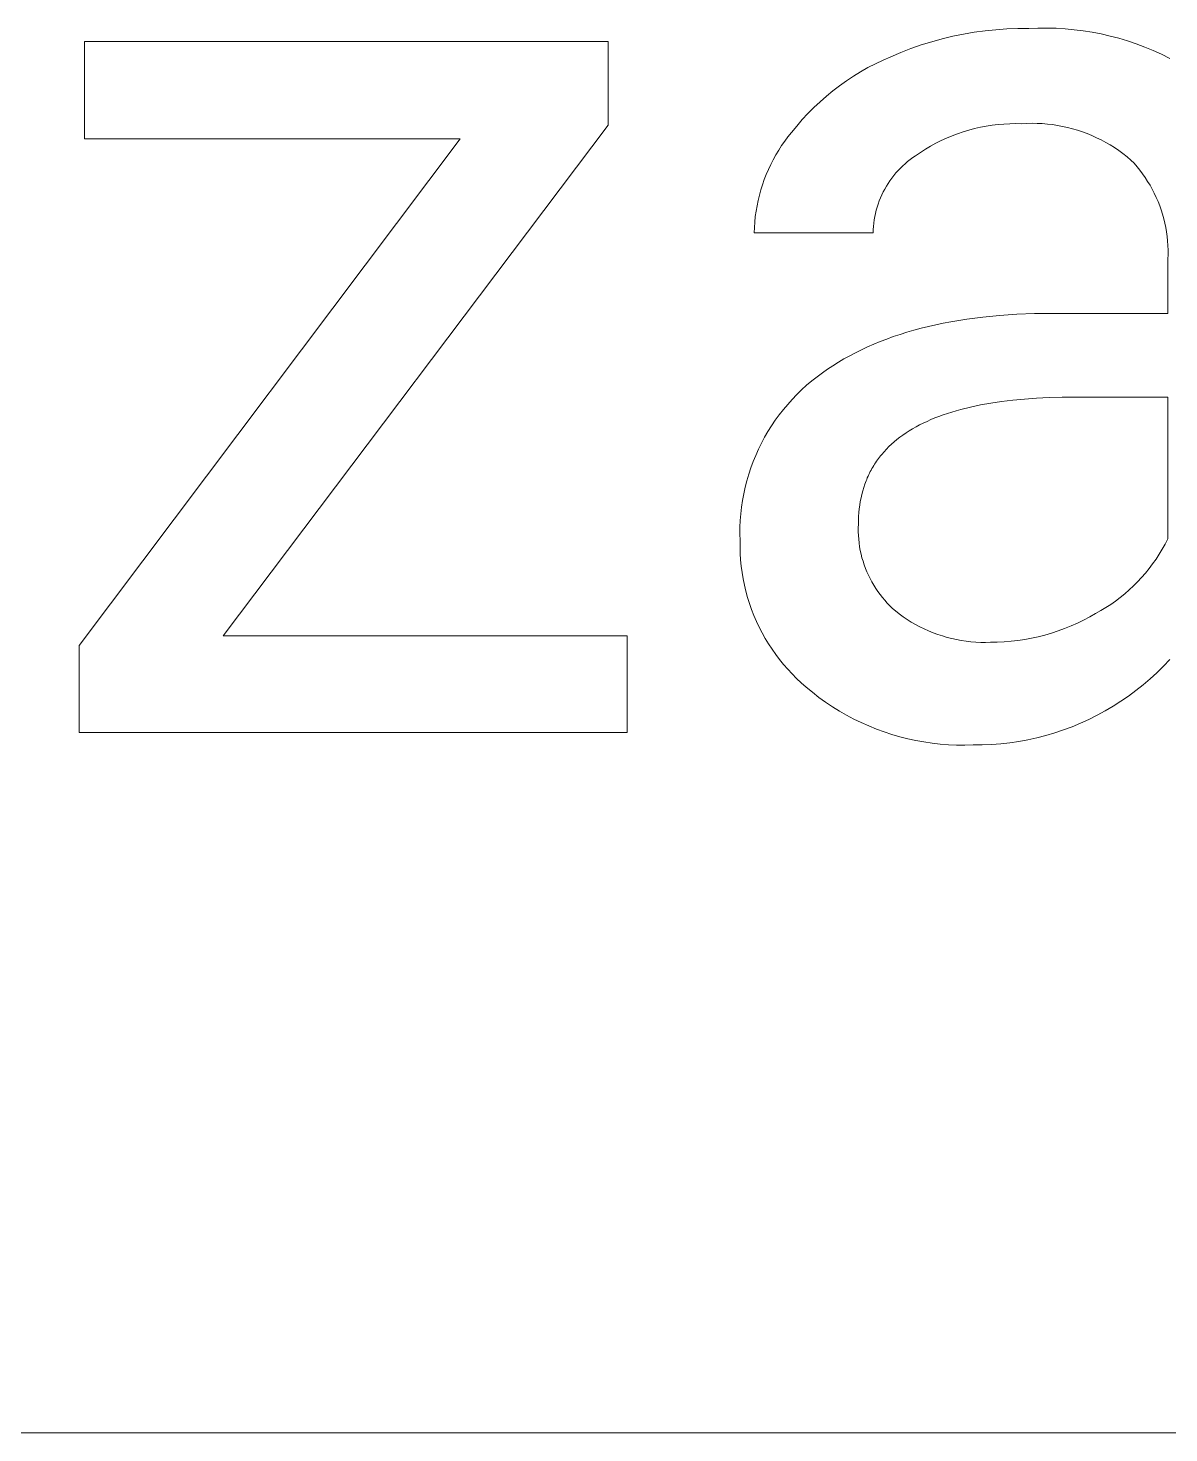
# Model space of a CAD drawing. Header units: millimetres. Extents: x 1287 to 5317, y -239 to 2577.
# Drawn here: x 4171.4 to 4218.2, y -13.8 to 43.8 of the extents above; entities that cross this region are included whole.
import ezdxf

# ---------------------------------------------------------------- set-up
doc = ezdxf.new("R2010")
doc.units = ezdxf.units.MM
doc.header["$MEASUREMENT"] = 0
doc.layers.add('Domyślny', color=7, linetype='Continuous', true_color=0x000000)

msp = doc.modelspace()

# ---------------------------------------------------------------- linework, layer by layer
at = {"layer": 'Domyślny', "color": 18, "lineweight": 15, "true_color": 0x000000}
for p, q in [((4212.465, 43.812), (4212.839, 43.828)), ((4212.839, 43.828), (4213.214, 43.832)), ((4213.214, 43.832), (4213.588, 43.823)), ((4213.588, 43.823), (4213.962, 43.801)), ((4173.697, 39.283), (4173.697, 43.282)), ((4173.697, 43.282), (4195.197, 43.282)), ((4195.197, 43.282), (4195.197, 39.846)), ((4208.056, 43.139), (4208.484, 43.272)), ((4208.484, 43.272), (4208.916, 43.39)), ((4208.916, 43.39), (4209.352, 43.494)), ((4209.352, 43.494), (4209.791, 43.583)), ((4209.791, 43.583), (4210.233, 43.658)), ((4210.233, 43.658), (4210.677, 43.718)), ((4210.677, 43.718), (4211.123, 43.764)), ((4211.123, 43.764), (4211.569, 43.795)), ((4211.569, 43.795), (4212.017, 43.811)), ((4212.017, 43.811), (4212.465, 43.812)), ((4213.962, 43.801), (4214.335, 43.767)), ((4214.335, 43.767), (4214.707, 43.721)), ((4214.707, 43.721), (4215.077, 43.662)), ((4215.077, 43.662), (4215.444, 43.591)), ((4215.444, 43.591), (4215.81, 43.507)), ((4215.81, 43.507), (4216.172, 43.412)), ((4216.172, 43.412), (4216.53, 43.304)), ((4216.53, 43.304), (4216.885, 43.185)), ((4206.802, 42.658), (4207.215, 42.832)), ((4207.215, 42.832), (4207.633, 42.993)), ((4207.633, 42.993), (4208.056, 43.139)), ((4216.885, 43.185), (4217.236, 43.053)), ((4217.236, 43.053), (4217.582, 42.91)), ((4217.582, 42.91), (4217.924, 42.756)), ((4217.924, 42.756), (4218.259, 42.59)), ((4205.566, 42.038), (4205.867, 42.209)), ((4205.867, 42.209), (4206.173, 42.369)), ((4206.173, 42.369), (4206.485, 42.519)), ((4206.485, 42.519), (4206.802, 42.658)), ((4204.701, 41.466), (4204.983, 41.666)), ((4204.983, 41.666), (4205.271, 41.857)), ((4205.271, 41.857), (4205.566, 42.038)), ((4203.898, 40.809), (4204.158, 41.037)), ((4204.158, 41.037), (4204.426, 41.256)), ((4204.426, 41.256), (4204.701, 41.466)), ((4203.402, 40.327), (4203.646, 40.573)), ((4203.646, 40.573), (4203.898, 40.809)), ((4195.197, 39.846), (4179.388, 18.884)), ((4202.722, 39.545), (4202.94, 39.813)), ((4202.94, 39.813), (4203.167, 40.074)), ((4203.167, 40.074), (4203.402, 40.327)), ((4210.724, 39.808), (4210.485, 39.762)), ((4210.966, 39.846), (4210.724, 39.808)), ((4211.208, 39.875), (4210.966, 39.846)), ((4211.451, 39.895), (4211.208, 39.875)), ((4211.695, 39.908), (4211.451, 39.895)), ((4211.939, 39.911), (4211.695, 39.908)), ((4212.183, 39.907), (4211.939, 39.911)), ((4212.394, 39.918), (4212.183, 39.907)), ((4212.605, 39.923), (4212.394, 39.918)), ((4212.815, 39.92), (4212.605, 39.923)), ((4213.026, 39.91), (4212.815, 39.92)), ((4213.236, 39.893), (4213.026, 39.91)), ((4213.445, 39.868), (4213.236, 39.893)), ((4213.653, 39.837), (4213.445, 39.868)), ((4213.861, 39.798), (4213.653, 39.837)), ((4214.066, 39.753), (4213.861, 39.798)), ((4173.469, 18.494), (4189.117, 39.283)), ((4189.117, 39.283), (4173.697, 39.283)), ((4202.449, 39.19), (4202.582, 39.369)), ((4202.582, 39.369), (4202.722, 39.545)), ((4208.87, 39.214), (4208.652, 39.104)), ((4209.092, 39.316), (4208.87, 39.214)), ((4209.317, 39.41), (4209.092, 39.316)), ((4209.546, 39.497), (4209.317, 39.41)), ((4209.777, 39.575), (4209.546, 39.497)), ((4210.011, 39.646), (4209.777, 39.575)), ((4210.247, 39.708), (4210.011, 39.646)), ((4210.485, 39.762), (4210.247, 39.708)), ((4214.27, 39.7), (4214.066, 39.753)), ((4214.473, 39.64), (4214.27, 39.7)), ((4214.673, 39.574), (4214.473, 39.64)), ((4214.87, 39.501), (4214.673, 39.574)), ((4215.065, 39.421), (4214.87, 39.501)), ((4215.257, 39.334), (4215.065, 39.421)), ((4215.446, 39.241), (4215.257, 39.334)), ((4215.632, 39.142), (4215.446, 39.241)), ((4202.085, 38.625), (4202.2, 38.817)), ((4202.2, 38.817), (4202.321, 39.006)), ((4202.321, 39.006), (4202.449, 39.19)), ((4208.023, 38.73), (4207.822, 38.592)), ((4208.228, 38.862), (4208.023, 38.73)), ((4208.438, 38.987), (4208.228, 38.862)), ((4208.652, 39.104), (4208.438, 38.987)), ((4215.814, 39.036), (4215.632, 39.142)), ((4215.993, 38.924), (4215.814, 39.036)), ((4216.168, 38.806), (4215.993, 38.924)), ((4216.338, 38.682), (4216.168, 38.806)), ((4216.504, 38.552), (4216.338, 38.682)), ((4201.78, 38.027), (4201.875, 38.23)), ((4201.875, 38.23), (4201.977, 38.429)), ((4201.977, 38.429), (4202.085, 38.625)), ((4207.198, 38.083), (4207.104, 37.986)), ((4207.294, 38.177), (4207.198, 38.083)), ((4207.394, 38.267), (4207.294, 38.177)), ((4207.496, 38.354), (4207.394, 38.267)), ((4207.602, 38.437), (4207.496, 38.354)), ((4207.71, 38.516), (4207.602, 38.437)), ((4207.822, 38.592), (4207.71, 38.516)), ((4216.666, 38.417), (4216.504, 38.552)), ((4216.792, 38.281), (4216.666, 38.417)), ((4216.914, 38.14), (4216.792, 38.281)), ((4217.031, 37.996), (4216.914, 38.14)), ((4201.536, 37.402), (4201.61, 37.613)), ((4201.61, 37.613), (4201.692, 37.822)), ((4201.692, 37.822), (4201.78, 38.027)), ((4206.768, 37.568), (4206.693, 37.456)), ((4206.846, 37.677), (4206.768, 37.568)), ((4206.929, 37.783), (4206.846, 37.677)), ((4207.015, 37.886), (4206.929, 37.783)), ((4207.104, 37.986), (4207.015, 37.886)), ((4217.143, 37.847), (4217.031, 37.996)), ((4217.25, 37.695), (4217.143, 37.847)), ((4217.351, 37.539), (4217.25, 37.695)), ((4217.448, 37.38), (4217.351, 37.539)), ((4201.355, 36.755), (4201.408, 36.973)), ((4201.408, 36.973), (4201.468, 37.189)), ((4201.468, 37.189), (4201.536, 37.402)), ((4206.433, 36.986), (4206.379, 36.863)), ((4206.492, 37.106), (4206.433, 36.986)), ((4206.555, 37.225), (4206.492, 37.106)), ((4206.622, 37.342), (4206.555, 37.225)), ((4206.693, 37.456), (4206.622, 37.342)), ((4217.538, 37.218), (4217.448, 37.38)), ((4217.624, 37.053), (4217.538, 37.218)), ((4217.703, 36.885), (4217.624, 37.053)), ((4201.271, 36.316), (4201.31, 36.536)), ((4201.31, 36.536), (4201.355, 36.755)), ((4206.205, 36.354), (4206.173, 36.224)), ((4206.242, 36.483), (4206.205, 36.354)), ((4206.283, 36.611), (4206.242, 36.483)), ((4206.329, 36.738), (4206.283, 36.611)), ((4206.379, 36.863), (4206.329, 36.738)), ((4217.777, 36.714), (4217.703, 36.885)), ((4217.845, 36.541), (4217.777, 36.714)), ((4217.907, 36.366), (4217.845, 36.541)), ((4217.963, 36.188), (4217.907, 36.366)), ((4201.201, 35.648), (4201.217, 35.871)), ((4201.217, 35.871), (4201.24, 36.094)), ((4201.24, 36.094), (4201.271, 36.316)), ((4206.104, 35.827), (4206.09, 35.693)), ((4206.123, 35.96), (4206.104, 35.827)), ((4206.146, 36.092), (4206.123, 35.96)), ((4206.173, 36.224), (4206.146, 36.092)), ((4218.013, 36.009), (4217.963, 36.188)), ((4218.057, 35.828), (4218.013, 36.009)), ((4218.094, 35.646), (4218.057, 35.828)), ((4201.192, 35.424), (4201.201, 35.648)), ((4206.077, 35.424), (4201.192, 35.424)), ((4206.081, 35.559), (4206.077, 35.424)), ((4206.09, 35.693), (4206.081, 35.559)), ((4218.126, 35.463), (4218.094, 35.646)), ((4218.151, 35.279), (4218.126, 35.463)), ((4218.17, 35.094), (4218.151, 35.279)), ((4218.182, 34.908), (4218.17, 35.094)), ((4218.189, 34.723), (4218.182, 34.908)), ((4218.189, 34.537), (4218.189, 34.723)), ((4218.182, 34.351), (4218.189, 34.537)), ((4218.182, 32.123), (4218.182, 34.351)), ((4208.651, 31.654), (4208.96, 31.718)), ((4208.96, 31.718), (4209.275, 31.778)), ((4209.275, 31.778), (4209.919, 31.883)), ((4209.919, 31.883), (4210.585, 31.97)), ((4210.585, 31.97), (4211.272, 32.037)), ((4211.272, 32.037), (4211.98, 32.085)), ((4211.98, 32.085), (4212.709, 32.113)), ((4212.709, 32.113), (4213.458, 32.123)), ((4213.458, 32.123), (4218.182, 32.123)), ((4206.635, 31.069), (4206.907, 31.167)), ((4206.907, 31.167), (4207.184, 31.26)), ((4207.184, 31.26), (4207.467, 31.348)), ((4207.467, 31.348), (4207.755, 31.432)), ((4207.755, 31.432), (4208.048, 31.511)), ((4208.048, 31.511), (4208.347, 31.585)), ((4208.347, 31.585), (4208.651, 31.654)), ((4205.355, 30.509), (4205.6, 30.63)), ((4205.6, 30.63), (4205.851, 30.747)), ((4205.851, 30.747), (4206.107, 30.859)), ((4206.107, 30.859), (4206.368, 30.966)), ((4206.368, 30.966), (4206.635, 31.069)), ((4204.428, 29.975), (4204.652, 30.116)), ((4204.652, 30.116), (4204.881, 30.252)), ((4204.881, 30.252), (4205.115, 30.383)), ((4205.115, 30.383), (4205.355, 30.509)), ((4203.558, 29.347), (4203.774, 29.517)), ((4203.774, 29.517), (4203.997, 29.68)), ((4203.997, 29.68), (4204.21, 29.83)), ((4204.21, 29.83), (4204.428, 29.975)), ((4202.945, 28.792), (4203.143, 28.984)), ((4203.143, 28.984), (4203.347, 29.169)), ((4203.347, 29.169), (4203.558, 29.347)), ((4202.392, 28.176), (4202.569, 28.388)), ((4202.569, 28.388), (4202.754, 28.593)), ((4202.754, 28.593), (4202.945, 28.792)), ((4210.075, 28.276), (4209.683, 28.179)), ((4210.484, 28.362), (4210.075, 28.276)), ((4210.91, 28.438), (4210.484, 28.362)), ((4211.354, 28.504), (4210.91, 28.438)), ((4211.816, 28.56), (4211.354, 28.504)), ((4212.295, 28.606), (4211.816, 28.56)), ((4212.791, 28.642), (4212.295, 28.606)), ((4213.305, 28.667), (4212.791, 28.642)), ((4213.836, 28.682), (4213.305, 28.667)), ((4214.384, 28.687), (4213.836, 28.682)), ((4218.182, 28.687), (4214.384, 28.687)), ((4218.182, 22.863), (4218.182, 28.687)), ((4201.906, 27.507), (4202.06, 27.736)), ((4202.06, 27.736), (4202.222, 27.959)), ((4202.222, 27.959), (4202.392, 28.176)), ((4208.291, 27.691), (4208.136, 27.618)), ((4208.45, 27.761), (4208.291, 27.691)), ((4208.613, 27.828), (4208.45, 27.761)), ((4208.78, 27.893), (4208.613, 27.828)), ((4208.952, 27.955), (4208.78, 27.893)), ((4209.128, 28.015), (4208.952, 27.955)), ((4209.309, 28.072), (4209.128, 28.015)), ((4209.494, 28.127), (4209.309, 28.072)), ((4209.683, 28.179), (4209.494, 28.127)), ((4201.621, 27.035), (4201.759, 27.274)), ((4201.759, 27.274), (4201.906, 27.507)), ((4207.301, 27.13), (4207.177, 27.039)), ((4207.43, 27.217), (4207.301, 27.13)), ((4207.562, 27.303), (4207.43, 27.217)), ((4207.699, 27.385), (4207.562, 27.303)), ((4207.841, 27.466), (4207.699, 27.385)), ((4207.986, 27.543), (4207.841, 27.466)), ((4208.136, 27.618), (4207.986, 27.543)), ((4201.257, 26.293), (4201.37, 26.544)), ((4201.37, 26.544), (4201.491, 26.792)), ((4201.491, 26.792), (4201.621, 27.035)), ((4206.623, 26.549), (4206.525, 26.443)), ((4206.725, 26.652), (4206.623, 26.549)), ((4206.832, 26.753), (4206.725, 26.652)), ((4206.942, 26.851), (4206.832, 26.753)), ((4207.058, 26.946), (4206.942, 26.851)), ((4207.177, 27.039), (4207.058, 26.946)), ((4201.057, 25.779), (4201.152, 26.037)), ((4201.152, 26.037), (4201.257, 26.293)), ((4206.177, 25.994), (4206.139, 25.935)), ((4206.217, 26.053), (4206.177, 25.994)), ((4206.258, 26.11), (4206.217, 26.053)), ((4206.3, 26.167), (4206.258, 26.11)), ((4206.342, 26.224), (4206.3, 26.167)), ((4206.386, 26.279), (4206.342, 26.224)), ((4206.432, 26.335), (4206.386, 26.279)), ((4206.525, 26.443), (4206.432, 26.335)), ((4200.893, 25.252), (4200.97, 25.517)), ((4200.97, 25.517), (4201.057, 25.779)), ((4205.84, 25.376), (4205.813, 25.31)), ((4205.869, 25.44), (4205.84, 25.376)), ((4205.899, 25.504), (4205.869, 25.44)), ((4205.93, 25.568), (4205.899, 25.504)), ((4205.962, 25.631), (4205.93, 25.568)), ((4205.995, 25.693), (4205.962, 25.631)), ((4206.029, 25.754), (4205.995, 25.693)), ((4206.065, 25.815), (4206.029, 25.754)), ((4206.101, 25.876), (4206.065, 25.815)), ((4206.139, 25.935), (4206.101, 25.876)), ((4200.765, 24.716), (4200.825, 24.985)), ((4200.825, 24.985), (4200.893, 25.252)), ((4205.649, 24.834), (4205.612, 24.693)), ((4205.69, 24.974), (4205.649, 24.834)), ((4205.736, 25.11), (4205.69, 24.974)), ((4205.786, 25.244), (4205.736, 25.11)), ((4205.813, 25.31), (4205.786, 25.244)), ((4200.675, 24.172), (4200.716, 24.444)), ((4200.716, 24.444), (4200.765, 24.716)), ((4205.527, 24.252), (4205.508, 24.1)), ((4205.551, 24.402), (4205.527, 24.252)), ((4205.58, 24.549), (4205.551, 24.402)), ((4205.612, 24.693), (4205.58, 24.549)), ((4200.623, 23.623), (4200.644, 23.898)), ((4200.644, 23.898), (4200.675, 24.172)), ((4205.482, 23.789), (4205.475, 23.629)), ((4205.493, 23.946), (4205.482, 23.789)), ((4205.508, 24.1), (4205.493, 23.946)), ((4200.608, 23.071), (4200.611, 23.347)), ((4200.615, 22.796), (4200.608, 23.071)), ((4200.611, 23.347), (4200.623, 23.623)), ((4205.473, 23.467), (4205.468, 23.313)), ((4205.468, 23.313), (4205.469, 23.159)), ((4205.469, 23.159), (4205.475, 23.005)), ((4205.475, 23.629), (4205.473, 23.467)), ((4200.614, 22.533), (4200.615, 22.796)), ((4200.621, 22.271), (4200.614, 22.533)), ((4205.475, 23.005), (4205.486, 22.852)), ((4205.486, 22.852), (4205.502, 22.699)), ((4205.502, 22.699), (4205.524, 22.546)), ((4205.524, 22.546), (4205.551, 22.395)), ((4217.953, 22.44), (4218.071, 22.649)), ((4218.071, 22.649), (4218.182, 22.863)), ((4200.638, 22.01), (4200.621, 22.271)), ((4200.664, 21.749), (4200.638, 22.01)), ((4205.551, 22.395), (4205.583, 22.244)), ((4205.583, 22.244), (4205.621, 22.095)), ((4205.621, 22.095), (4205.664, 21.947)), ((4205.664, 21.947), (4205.712, 21.801)), ((4217.556, 21.838), (4217.695, 22.034)), ((4217.695, 22.034), (4217.828, 22.235)), ((4217.828, 22.235), (4217.953, 22.44)), ((4200.698, 21.489), (4200.664, 21.749)), ((4200.742, 21.23), (4200.698, 21.489)), ((4205.712, 21.801), (4205.764, 21.657)), ((4205.764, 21.657), (4205.822, 21.514)), ((4205.822, 21.514), (4205.885, 21.374)), ((4205.885, 21.374), (4205.953, 21.235)), ((4217.1, 21.279), (4217.258, 21.46)), ((4217.258, 21.46), (4217.41, 21.647)), ((4217.41, 21.647), (4217.556, 21.838)), ((4200.794, 20.973), (4200.742, 21.23)), ((4200.855, 20.718), (4200.794, 20.973)), ((4205.953, 21.235), (4206.025, 21.1)), ((4206.025, 21.1), (4206.102, 20.966)), ((4206.102, 20.966), (4206.184, 20.836)), ((4206.184, 20.836), (4206.27, 20.708)), ((4216.408, 20.612), (4216.589, 20.77)), ((4216.589, 20.77), (4216.765, 20.934)), ((4216.765, 20.934), (4216.936, 21.104)), ((4216.936, 21.104), (4217.1, 21.279)), ((4200.925, 20.465), (4200.855, 20.718)), ((4201.003, 20.215), (4200.925, 20.465)), ((4201.09, 19.967), (4201.003, 20.215)), ((4206.27, 20.708), (4206.361, 20.584)), ((4206.361, 20.584), (4206.456, 20.463)), ((4206.456, 20.463), (4206.555, 20.345)), ((4206.555, 20.345), (4206.658, 20.231)), ((4206.658, 20.231), (4206.765, 20.12)), ((4215.833, 20.177), (4216.029, 20.316)), ((4216.029, 20.316), (4216.221, 20.461)), ((4216.221, 20.461), (4216.408, 20.612)), ((4201.185, 19.723), (4201.09, 19.967)), ((4201.289, 19.482), (4201.185, 19.723)), ((4206.765, 20.12), (4206.875, 20.013)), ((4206.875, 20.013), (4206.99, 19.91)), ((4206.99, 19.91), (4207.148, 19.787)), ((4207.148, 19.787), (4207.31, 19.67)), ((4207.31, 19.67), (4207.476, 19.559)), ((4214.72, 19.53), (4214.97, 19.662)), ((4214.97, 19.662), (4215.216, 19.803)), ((4215.216, 19.803), (4215.426, 19.921)), ((4215.426, 19.921), (4215.632, 20.045)), ((4215.632, 20.045), (4215.833, 20.177)), ((4201.401, 19.245), (4201.289, 19.482)), ((4201.521, 19.012), (4201.401, 19.245)), ((4207.476, 19.559), (4207.646, 19.453)), ((4207.646, 19.453), (4207.819, 19.353)), ((4207.819, 19.353), (4207.995, 19.258)), ((4207.995, 19.258), (4208.175, 19.17)), ((4208.175, 19.17), (4208.358, 19.089)), ((4208.358, 19.089), (4208.543, 19.013)), ((4213.407, 19), (4213.677, 19.088)), ((4213.677, 19.088), (4213.943, 19.186)), ((4213.943, 19.186), (4214.206, 19.292)), ((4214.206, 19.292), (4214.465, 19.407)), ((4214.465, 19.407), (4214.72, 19.53)), ((4173.469, 14.924), (4173.469, 18.494)), ((4179.388, 18.884), (4195.975, 18.884)), ((4195.975, 18.884), (4195.975, 14.924)), ((4201.649, 18.783), (4201.521, 19.012)), ((4201.784, 18.558), (4201.649, 18.783)), ((4201.928, 18.339), (4201.784, 18.558)), ((4208.543, 19.013), (4208.731, 18.944)), ((4208.731, 18.944), (4208.921, 18.881)), ((4208.921, 18.881), (4209.113, 18.825)), ((4209.113, 18.825), (4209.307, 18.776)), ((4209.307, 18.776), (4209.502, 18.733)), ((4209.502, 18.733), (4209.699, 18.696)), ((4209.699, 18.696), (4209.897, 18.667)), ((4209.897, 18.667), (4210.096, 18.644)), ((4210.096, 18.644), (4210.295, 18.628)), ((4210.295, 18.628), (4210.495, 18.619)), ((4210.495, 18.619), (4210.695, 18.617)), ((4210.695, 18.617), (4210.895, 18.622)), ((4210.895, 18.622), (4211.178, 18.626)), ((4211.178, 18.626), (4211.461, 18.64)), ((4211.461, 18.64), (4211.744, 18.663)), ((4211.744, 18.663), (4212.025, 18.696)), ((4212.025, 18.696), (4212.305, 18.738)), ((4212.305, 18.738), (4212.584, 18.79)), ((4212.584, 18.79), (4212.861, 18.851)), ((4212.861, 18.851), (4213.135, 18.921)), ((4213.135, 18.921), (4213.407, 19)), ((4202.078, 18.124), (4201.928, 18.339)), ((4202.236, 17.915), (4202.078, 18.124)), ((4202.401, 17.711), (4202.236, 17.915)), ((4218.263, 17.911), (4218.003, 17.637)), ((4202.573, 17.513), (4202.401, 17.711)), ((4202.752, 17.321), (4202.573, 17.513)), ((4202.937, 17.135), (4202.752, 17.321)), ((4217.733, 17.372), (4217.454, 17.117)), ((4218.003, 17.637), (4217.733, 17.372)), ((4203.128, 16.956), (4202.937, 17.135)), ((4203.326, 16.783), (4203.128, 16.956)), ((4203.586, 16.568), (4203.326, 16.783)), ((4217.166, 16.872), (4216.87, 16.637)), ((4217.454, 17.117), (4217.166, 16.872)), ((4203.853, 16.362), (4203.586, 16.568)), ((4204.128, 16.165), (4203.853, 16.362)), ((4204.409, 15.977), (4204.128, 16.165)), ((4216.255, 16.199), (4215.936, 15.997)), ((4216.566, 16.413), (4216.255, 16.199)), ((4216.87, 16.637), (4216.566, 16.413)), ((4204.696, 15.799), (4204.409, 15.977)), ((4204.989, 15.631), (4204.696, 15.799)), ((4205.287, 15.473), (4204.989, 15.631)), ((4215.278, 15.625), (4214.939, 15.457)), ((4215.61, 15.805), (4215.278, 15.625)), ((4215.936, 15.997), (4215.61, 15.805)), ((4205.591, 15.326), (4205.287, 15.473)), ((4205.899, 15.188), (4205.591, 15.326)), ((4206.212, 15.062), (4205.899, 15.188)), ((4206.53, 14.946), (4206.212, 15.062)), ((4213.892, 15.025), (4213.534, 14.905)), ((4214.246, 15.156), (4213.892, 15.025)), ((4214.595, 15.301), (4214.246, 15.156)), ((4214.939, 15.457), (4214.595, 15.301)), ((4195.975, 14.924), (4173.469, 14.924)), ((4206.851, 14.841), (4206.53, 14.946)), ((4207.175, 14.746), (4206.851, 14.841)), ((4207.502, 14.663), (4207.175, 14.746)), ((4207.832, 14.592), (4207.502, 14.663)), ((4208.165, 14.531), (4207.832, 14.592)), ((4208.499, 14.482), (4208.165, 14.531)), ((4208.834, 14.444), (4208.499, 14.482)), ((4209.171, 14.418), (4208.834, 14.444)), ((4209.508, 14.403), (4209.171, 14.418)), ((4210.939, 14.427), (4210.562, 14.411)), ((4211.316, 14.456), (4210.939, 14.427)), ((4211.691, 14.498), (4211.316, 14.456)), ((4212.065, 14.554), (4211.691, 14.498)), ((4212.437, 14.622), (4212.065, 14.554)), ((4212.805, 14.704), (4212.437, 14.622)), ((4213.171, 14.798), (4212.805, 14.704)), ((4213.534, 14.905), (4213.171, 14.798)), ((4209.846, 14.4), (4209.508, 14.403)), ((4210.184, 14.408), (4209.846, 14.4)), ((4210.562, 14.411), (4210.184, 14.408)), ((3793.964, -13.829), (5317.013, -13.829))]:
    msp.add_line(p, q, dxfattribs=at)

doc.saveas('drawing.dxf')
